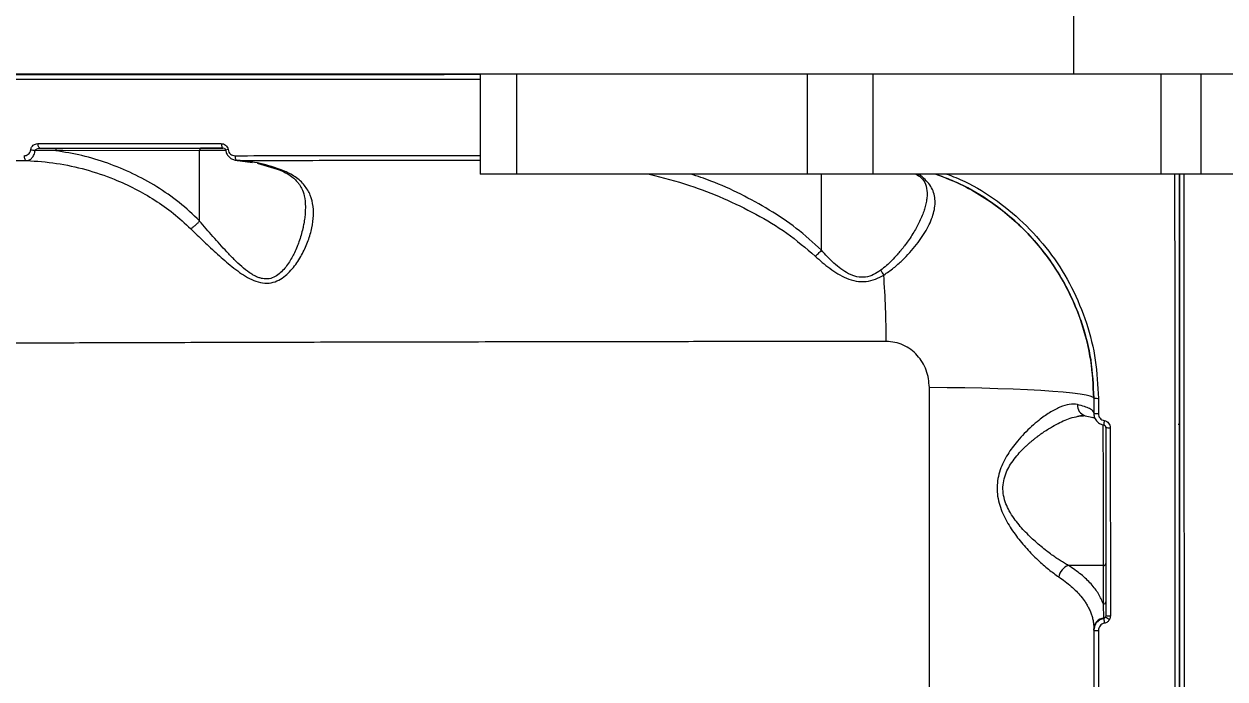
# Model space of a CAD drawing. Header units: millimetres. Extents: x -6332 to 8932, y -6739 to 7096.
# Drawn here: x -2089 to -1836.9, y -767.9 to -630.4 of the extents above; entities that cross this region are included whole.
import ezdxf

# ---------------------------------------------------------------- set-up
doc = ezdxf.new("R2010")
doc.units = ezdxf.units.MM
for name, color, linetype in [('DIKOM_ОБЪЕКТ', 7, 'Continuous'), ('DIKOM_РАЗМЕР_ЗОНА', 7, 'Continuous'), ('DIKOM_РАЗМЕР_ОБЪЕКТА', 7, 'Continuous')]:
    doc.layers.add(name, color=color, linetype=linetype)
doc.styles.add('style1', font='arial.ttf', dxfattribs={"width": 0.8})
doc.dimstyles.new('1-50', dxfattribs={"dimtxt": 300, "dimasz": 200, "dimexe": 100, "dimexo": 0, "dimgap": 100, "dimtad": 1, "dimtxsty": 'style1', "dimcen": 200, "dimclrd": 7, "dimclre": 7, "dimclrt": 7, "dimadec": 1, "dimazin": 2, "dimtfac": 1, "dimtmove": 0, "dimatfit": 2, "dimfxl": 0, "dimlwd": 25, "dimlwe": 18, "dimarcsym": 0})

# ---------------------------------------------------------------- blocks, each defined once
blk = doc.blocks.new('*D9')
at = {"layer": 'Defpoints', "color": 0, "transparency": 16777216}
for p in [(777.17, 5593.97), (-4228.73, -3389.78), (7301.72, -3389.78)]:
    blk.add_point(p, dxfattribs=at)
at = {"layer": 'DIKOM_РАЗМЕР_ОБЪЕКТА', "color": 7, "lineweight": 18, "transparency": 16777216}
for p, q in [((777.17, 5593.97), (7401.72, 5593.97)), ((-4228.73, -3389.78), (7401.72, -3389.78))]:
    blk.add_line(p, q, dxfattribs=at)
at = {"layer": 'DIKOM_РАЗМЕР_ОБЪЕКТА', "color": 7, "lineweight": 25, "transparency": 16777216}
blk.add_line((7301.72, 5393.97), (7301.72, -3189.78), dxfattribs=at)
at = {"layer": 'DIKOM_РАЗМЕР_ОБЪЕКТА', "color": 7, "transparency": 16777216}
for points in [[(7268.39, 5393.97), (7335.06, 5393.97), (7301.72, 5593.97)], [(7268.39, -3189.78), (7335.06, -3189.78), (7301.72, -3389.78)]]:
    blk.add_solid(points, dxfattribs=at)
at = {"layer": 'DIKOM_РАЗМЕР_ОБЪЕКТА', "color": 7, "transparency": 16777216, "insert": (7048.55, 1153.71), "char_height": 300, "attachment_point": 5, "rotation": 90, "style": 'style1'}
blk.add_mtext('9000', dxfattribs=at)
blk = doc.blocks.new('*D10')
at = {"layer": 'Defpoints', "color": 0, "transparency": 16777216}
for p in [(4034.78, 3636.59), (-4490.85, -1960.46), (4034.78, -5533.39)]:
    blk.add_point(p, dxfattribs=at)
at = {"layer": 'DIKOM_РАЗМЕР_ОБЪЕКТА', "color": 7, "lineweight": 18, "transparency": 16777216}
for p, q in [((4034.78, 3636.59), (4034.78, -5633.39)), ((-4490.85, -1960.46), (-4490.85, -5633.39))]:
    blk.add_line(p, q, dxfattribs=at)
at = {"layer": 'DIKOM_РАЗМЕР_ОБЪЕКТА', "color": 7, "lineweight": 25, "transparency": 16777216}
blk.add_line((-4290.85, -5533.39), (3834.78, -5533.39), dxfattribs=at)
at = {"layer": 'DIKOM_РАЗМЕР_ОБЪЕКТА', "color": 7, "transparency": 16777216}
for points in [[(-4290.85, -5500.05), (-4290.85, -5566.72), (-4490.85, -5533.39)], [(3834.78, -5500.05), (3834.78, -5566.72), (4034.78, -5533.39)]]:
    blk.add_solid(points, dxfattribs=at)
at = {"layer": 'DIKOM_РАЗМЕР_ОБЪЕКТА', "color": 7, "transparency": 16777216, "insert": (308.03, -5280.21), "char_height": 300, "attachment_point": 5, "style": 'style1'}
blk.add_mtext('8500', dxfattribs=at)
blk = doc.blocks.new('*D11')
at = {"layer": 'Defpoints', "color": 0, "transparency": 16777216}
for p in [(1114.35, 7096.35), (-4349.59, -4627.34), (8831.76, -4627.34)]:
    blk.add_point(p, dxfattribs=at)
at = {"layer": 'DIKOM_РАЗМЕР_ЗОНА', "color": 7, "lineweight": 18, "transparency": 16777216}
for p, q in [((1114.35, 7096.35), (8931.76, 7096.35)), ((-4349.59, -4627.34), (8931.76, -4627.34))]:
    blk.add_line(p, q, dxfattribs=at)
at = {"layer": 'DIKOM_РАЗМЕР_ЗОНА', "color": 7, "lineweight": 25, "transparency": 16777216}
blk.add_line((8831.76, 6896.35), (8831.76, -4427.34), dxfattribs=at)
at = {"layer": 'DIKOM_РАЗМЕР_ЗОНА', "color": 7, "transparency": 16777216}
for points in [[(8798.42, 6896.35), (8865.09, 6896.35), (8831.76, 7096.35)], [(8798.42, -4427.34), (8865.09, -4427.34), (8831.76, -4627.34)]]:
    blk.add_solid(points, dxfattribs=at)
at = {"layer": 'DIKOM_РАЗМЕР_ЗОНА', "color": 7, "transparency": 16777216, "insert": (8578.59, 1308.2), "char_height": 300, "attachment_point": 5, "rotation": 90, "style": 'style1'}
blk.add_mtext('11750', dxfattribs=at)
blk = doc.blocks.new('*D12')
at = {"layer": 'Defpoints', "color": 0, "transparency": 16777216}
for p in [(6134.38, 3354.85), (-6332, -2644.93), (6134.38, -6639)]:
    blk.add_point(p, dxfattribs=at)
at = {"layer": 'DIKOM_РАЗМЕР_ЗОНА', "color": 7, "lineweight": 18, "transparency": 16777216}
for p, q in [((6134.38, 3354.85), (6134.38, -6739)), ((-6332, -2644.93), (-6332, -6739))]:
    blk.add_line(p, q, dxfattribs=at)
at = {"layer": 'DIKOM_РАЗМЕР_ЗОНА', "color": 7, "lineweight": 25, "transparency": 16777216}
blk.add_line((-6132, -6639), (5934.38, -6639), dxfattribs=at)
at = {"layer": 'DIKOM_РАЗМЕР_ЗОНА', "color": 7, "transparency": 16777216}
for points in [[(-6132, -6605.67), (-6132, -6672.33), (-6332, -6639)], [(5934.38, -6605.67), (5934.38, -6672.33), (6134.38, -6639)]]:
    blk.add_solid(points, dxfattribs=at)
at = {"layer": 'DIKOM_РАЗМЕР_ЗОНА', "color": 7, "transparency": 16777216, "insert": (-98.81, -6385.83), "char_height": 300, "attachment_point": 5, "style": 'style1'}
blk.add_mtext('12500', dxfattribs=at)

msp = doc.modelspace()

# ---------------------------------------------------------------- linework, layer by layer
at = {"layer": 'DIKOM_ОБЪЕКТ', "color": 7, "linetype": 'Continuous', "lineweight": 15}
for p, q in [((-1868.607, -640.913), (-1868.607, -619.913)), ((-1868.607, -640.913), (-2231.684, -640.913)), ((-2085.811, -641.007), (-2084.758, -641.007)), ((-2084.797, -641.007), (-2085.811, -641.007)), ((-2065.811, -641), (-2066.94, -641)), ((-2065.93, -641), (-2065.811, -641)), ((-2042.071, -640.99), (-2041.879, -640.99)), ((-1993.24, -640.913), (-1993.24, -661.913)), ((-1985.59, -661.913), (-1985.59, -640.913)), ((-1924.507, -661.913), (-1924.507, -640.913)), ((-1910.77, -661.913), (-1910.77, -640.913)), ((-1823.584, -640.913), (-1868.607, -640.913)), ((-1850.314, -661.913), (-1850.314, -640.913)), ((-1841.877, -661.913), (-1841.877, -640.913)), ((-2086.129, -655.518), (-2086.117, -655.712)), ((-2047.603, -655.503), (-2047.593, -655.697)), ((-2082.373, -657.006), (-2086.687, -656.939)), ((-2086.117, -655.712), (-2086.084, -655.897)), ((-2086.084, -655.897), (-2086.031, -656.069)), ((-2086.031, -656.069), (-2085.96, -656.218)), ((-2085.96, -656.218), (-2085.873, -656.342)), ((-2085.873, -656.342), (-2085.775, -656.432)), ((-2085.775, -656.432), (-2085.669, -656.488)), ((-2085.669, -656.488), (-2085.558, -656.507)), ((-2082.198, -656.507), (-2085.558, -656.507)), ((-2082.37, -656.909), (-2082.373, -657.006)), ((-2052.154, -656.994), (-2082.373, -657.006)), ((-2082.36, -656.815), (-2082.37, -656.909)), ((-2082.344, -656.729), (-2082.36, -656.815)), ((-2082.322, -656.652), (-2082.344, -656.729)), ((-2082.295, -656.59), (-2082.322, -656.652)), ((-2082.265, -656.545), (-2082.295, -656.59)), ((-2082.232, -656.516), (-2082.265, -656.545)), ((-2082.198, -656.507), (-2082.232, -656.516)), ((-2051.978, -656.494), (-2082.198, -656.507)), ((-2049.818, -656.993), (-2052.154, -656.994)), ((-2052.148, -671.756), (-2052.154, -656.994)), ((-2047.409, -656.993), (-2049.818, -656.993)), ((-2047.593, -655.697), (-2047.565, -655.883)), ((-2047.565, -655.883), (-2047.521, -656.054)), ((-2047.521, -656.054), (-2047.461, -656.203)), ((-2047.461, -656.203), (-2047.389, -656.326)), ((-2046.725, -656.992), (-2047.409, -656.993)), ((-2047.389, -656.326), (-2047.306, -656.417)), ((-2047.306, -656.417), (-2047.217, -656.473)), ((-2047.217, -656.473), (-2047.124, -656.492)), ((-2044.735, -658.046), (-2044.725, -658.233)), ((-2089.019, -658.065), (-2089.007, -658.253)), ((-2089.007, -658.253), (-2088.976, -658.433)), ((-2088.976, -658.433), (-2088.925, -658.6)), ((-2088.925, -658.6), (-2088.857, -658.748)), ((-2088.857, -658.748), (-2088.774, -658.87)), ((-2088.774, -658.87), (-2088.679, -658.964)), ((-2088.679, -658.964), (-2088.576, -659.025)), ((-2088.576, -659.025), (-2088.468, -659.051)), ((-2044.725, -658.233), (-2044.699, -658.414)), ((-2044.717, -658.943), (-2044.283, -659.031)), ((-2044.708, -659.02), (-2041.042, -659.47)), ((-2044.699, -658.414), (-2044.657, -658.581)), ((-2044.657, -658.581), (-2044.602, -658.729)), ((-2044.602, -658.729), (-2044.534, -658.851)), ((-2044.534, -658.851), (-2044.456, -658.944)), ((-2044.456, -658.944), (-2044.372, -659.005)), ((-2044.372, -659.005), (-2044.283, -659.031)), ((-2040.044, -659.604), (-2035.203, -661.104)), ((-1985.59, -661.913), (-1993.24, -661.913)), ((-1924.507, -661.913), (-1985.59, -661.913)), ((-1910.77, -661.913), (-1924.507, -661.913)), ((-1921.61, -677.887), (-1921.616, -661.913)), ((-1850.314, -661.913), (-1910.77, -661.913)), ((-1841.877, -661.913), (-1850.314, -661.913)), ((-1846.449, -661.913), (-1846.447, -667.306)), ((-1781.421, -661.913), (-1841.877, -661.913)), ((-1846.449, -668.582), (-1846.449, -668.383)), ((-1846.449, -670.075), (-1846.449, -668.582)), ((-1846.449, -668.582), (-1846.449, -668.582)), ((-1846.449, -671.311), (-1846.449, -670.075)), ((-1846.448, -672.822), (-1846.449, -671.311)), ((-1846.448, -674.521), (-1846.448, -672.822)), ((-1846.447, -676.298), (-1846.448, -674.521)), ((-1846.446, -679.659), (-1846.447, -676.298)), ((-1846.444, -682.683), (-1846.446, -679.659)), ((-1846.444, -684.013), (-1846.444, -682.683)), ((-1846.443, -685.087), (-1846.444, -684.013)), ((-1846.443, -685.829), (-1846.443, -685.087)), ((-1846.442, -686.203), (-1846.443, -685.829)), ((-1846.442, -686.126), (-1846.442, -686.203)), ((-1895.18, -706.742), (-1898.934, -706.704)), ((-1891.51, -706.8), (-1895.18, -706.742)), ((-1887.959, -706.878), (-1891.51, -706.8)), ((-1884.557, -706.974), (-1887.959, -706.878)), ((-1881.337, -707.088), (-1884.557, -706.974)), ((-1878.327, -707.22), (-1881.337, -707.088)), ((-1875.556, -707.367), (-1878.327, -707.22)), ((-1873.048, -707.528), (-1875.556, -707.367)), ((-1870.826, -707.702), (-1873.048, -707.528)), ((-1868.91, -707.887), (-1870.826, -707.702)), ((-1867.319, -708.082), (-1868.91, -707.887)), ((-1866.065, -708.284), (-1867.319, -708.082)), ((-1865.162, -708.493), (-1866.065, -708.284)), ((-1864.617, -708.706), (-1865.162, -708.493)), ((-1864.435, -708.92), (-1864.617, -708.706)), ((-1864.435, -708.92), (-1864.434, -712.113)), ((-1863.476, -708.976), (-1863.474, -712.172)), ((-1864.682, -712.963), (-1864.167, -713.112)), ((-1862.43, -714.519), (-1862.43, -714.479)), ((-1862.429, -715.816), (-1862.43, -714.519)), ((-1862.428, -717.403), (-1862.429, -715.816)), ((-1861.933, -715.078), (-1861.917, -754.542)), ((-1860.967, -715.139), (-1860.951, -754.636)), ((-1846.695, -714.421), (-1846.433, -714.421)), ((-1862.427, -719.247), (-1862.428, -717.403)), ((-1862.426, -721.306), (-1862.427, -719.247)), ((-1862.425, -723.535), (-1862.426, -721.306)), ((-1862.424, -725.887), (-1862.425, -723.535)), ((-1862.423, -728.31), (-1862.424, -725.887)), ((-1862.423, -730.749), (-1862.423, -728.31)), ((-1862.422, -733.152), (-1862.423, -730.749)), ((-1862.421, -735.468), (-1862.422, -733.152)), ((-1862.42, -737.644), (-1862.421, -735.468)), ((-1862.419, -739.634), (-1862.42, -737.644)), ((-1862.419, -741.393), (-1862.419, -739.634)), ((-1862.418, -742.883), (-1862.419, -741.393)), ((-1862.418, -744.072), (-1862.418, -742.883)), ((-1862.418, -744.072), (-1869.739, -744.075)), ((-1862.417, -752.157), (-1862.418, -744.072)), ((-1862.333, -755.094), (-1862.417, -752.157)), ((-1864.534, -755.89), (-1864.374, -756.917)), ((-1862.333, -755.19), (-1862.333, -755.094)), ((-1861.917, -754.542), (-1861.977, -754.862)), ((-1861.901, -754.559), (-1861.918, -754.584)), ((-1864.415, -757.625), (-1864.416, -757.33)), ((-1864.342, -757.206), (-1864.415, -757.625))]:
    msp.add_line(p, q, dxfattribs=at)
at = {"layer": 'DIKOM_ОБЪЕКТ', "color": 7, "linetype": 'Continuous', "lineweight": 15, "flags": 128}
msp.add_lwpolyline([(-1898.841, -933.022), (-1898.85, -912.784), (-1898.858, -892.458), (-1898.866, -872.051), (-1898.875, -851.572), (-1898.884, -831.025), (-1898.892, -810.418), (-1898.9, -789.757), (-1898.909, -769.048), (-1898.917, -748.299), (-1898.926, -727.515), (-1898.934, -706.704)], dxfattribs=at)
at = {"layer": 'DIKOM_ОБЪЕКТ', "color": 7, "linetype": 'Continuous', "lineweight": 15}
for centre, radius, start, end in [((-2085.851, -647.467), 9.509, 259.38568, 264.95616), ((-2046.048, -658.171), 1.415, 95.57599, 117.27978), ((-1903.004, -678.764), 7.01, 208.45971, 218.15274), ((-2135.368, -698.638), 227.383, 0.40281, 3.91985), ((-1865.562, -710.419), 2.312, 176.47572, 252.14252), ((-1863.712, -704.733), 4.249, 260.20743, 273.19239), ((-1863.703, -708.061), 4.117, 259.77003, 273.17659), ((-1852.666, -715.525), 9.736, 168.93376, 174.38682), ((-1861.207, -711.268), 3.878, 259.21921, 273.54442), ((-1862.396, -743.595), 0.478, 267.27138, 357.11252), ((-1868.756, -746.977), 3.064, 108.72243, 170.5194), ((-1862.395, -751.679), 0.479, 267.38284, 357.10738), ((-1862.073, -757.424), 2.345, 96.38253, 177.70242), ((-1862.403, -754.595), 0.503, 278.01009, 328.0161), ((-1851.614, -754.291), 10.757, 184.79112, 190.11063), ((-1859.509, -751.829), 3.91, 230.86859, 245.48457), ((-1861.189, -752.056), 2.591, 253.68187, 275.25717), ((-1863.687, -755.192), 2.539, 253.323, 275.20929)]:
    msp.add_arc(centre, radius, start, end, dxfattribs=at)
for points, knots in [([(-2266.401, -642.078), (-2266.406, -642.078), (-2266.537, -642.078), (-2266.166, -642.078), (-2265.439, -642.079), (-2264.081, -642.077), (-2262.194, -642.078), (-2259.735, -642.076), (-2256.696, -642.076), (-2252.573, -642.073), (-2247.04, -642.072), (-2239.724, -642.069), (-2231.169, -642.065), (-2221.358, -642.061), (-2212.743, -642.059), (-2206.076, -642.055), (-2201.854, -642.054), (-2197.485, -642.052), (-2192.969, -642.049), (-2188.305, -642.049), (-2183.494, -642.047), (-2175.62, -642.042), (-2164.244, -642.039), (-2149.238, -642.033), (-2133.738, -642.027), (-2117.861, -642.02), (-2101.133, -642.013), (-2083.581, -642.007), (-2065.233, -641.999), (-2046.126, -641.992), (-2026.276, -641.984), (-2008.622, -641.977), (-1997.425, -641.973), (-1993.24, -641.972)], [0, 0, 0, 0, 0.0011533, 0.0299409, 0.0590291, 0.0884179, 0.1181072, 0.148097, 0.1783875, 0.2089785, 0.2523084, 0.2962273, 0.3407352, 0.385832, 0.4315178, 0.4472446, 0.4630322, 0.4788807, 0.49479, 0.5107602, 0.5267912, 0.5428831, 0.5874449, 0.6324667, 0.6737958, 0.7155049, 0.7575944, 0.8000643, 0.8429141, 0.8861444, 0.9297546, 0.9737453, 1, 1, 1, 1]), ([(-2226.612, -641.063), (-2227.637, -641.063), (-2231.822, -641.066), (-2238.092, -641.067), (-2245.39, -641.071), (-2251.529, -641.072), (-2256.605, -641.076), (-2260.566, -641.076), (-2263.394, -641.077), (-2265.072, -641.078), (-2265.605, -641.078), (-2265.002, -641.078), (-2263.26, -641.077), (-2260.378, -641.076), (-2256.351, -641.074), (-2251.201, -641.072), (-2244.96, -641.071), (-2237.648, -641.068), (-2229.267, -641.064), (-2219.819, -641.06), (-2209.327, -641.056), (-2197.839, -641.051), (-2185.418, -641.046), (-2172.112, -641.042), (-2157.938, -641.036), (-2142.888, -641.031), (-2126.982, -641.024), (-2110.276, -641.017), (-2092.883, -641.01), (-2074.867, -641.004), (-2056.241, -640.996), (-2037.042, -640.988), (-2017.247, -640.981), (-2002.618, -640.973), (-1994.476, -640.971), (-1993.24, -640.971)], [0, 0, 0, 0, 0.0102981, 0.0420236, 0.0736266, 0.1052515, 0.1369492, 0.1688203, 0.2007109, 0.2325138, 0.2641689, 0.2958096, 0.3274295, 0.3592018, 0.3910932, 0.4229951, 0.4546647, 0.4863131, 0.5180054, 0.5497544, 0.5816544, 0.6135413, 0.6452701, 0.6769323, 0.7085426, 0.7401751, 0.7720222, 0.8039317, 0.8357333, 0.8673682, 0.899025, 0.9307517, 0.9624573, 0.9943024, 1, 1, 1, 1]), ([(-2085.811, -641.007), (-2085.775, -641.007), (-2085.702, -641.007), (-2085.3, -641.007), (-2084.846, -641.007), (-2084.705, -641.007)], [0, 0, 0, 0, 0.3934354, 0.8104476, 1, 1, 1, 1]), ([(-2067.061, -641), (-2066.867, -641), (-2066.359, -641), (-2065.919, -641), (-2065.846, -641), (-2065.811, -641)], [0, 0, 0, 0, 0.2402047, 0.631151, 1, 1, 1, 1]), ([(-2050.954, -640.994), (-2050.954, -640.994), (-2051.096, -640.994), (-2050.654, -640.994), (-2049.736, -640.993), (-2048.216, -640.993), (-2047.041, -640.993), (-2046.454, -640.992)], [0, 0, 0, 0, 0.00007, 0.2500439, 0.5000286, 0.7500227, 1, 1, 1, 1]), ([(-2049.591, -640.993), (-2049.581, -640.993), (-2049.377, -640.993), (-2048.854, -640.993), (-2047.821, -640.993), (-2046.947, -640.993), (-2046.379, -640.992)], [0, 0, 0, 0, 0.0135034, 0.2732175, 0.5275447, 1, 1, 1, 1]), ([(-2046.378, -640.992), (-2046.943, -640.993), (-2047.811, -640.993), (-2048.826, -640.993), (-2049.249, -640.993), (-2049.444, -640.993)], [0, 0, 0, 0, 0.5001372, 0.7693886, 1, 1, 1, 1]), ([(-2046.454, -640.992), (-2045.864, -640.992), (-2044.685, -640.991), (-2043.197, -640.992), (-2042.157, -640.99), (-2042.022, -640.99), (-2041.954, -640.99)], [0, 0, 0, 0, 0.2500116, 0.500034, 0.7500516, 1, 1, 1, 1]), ([(-2044.815, -640.991), (-2044.784, -640.991), (-2044.455, -640.991), (-2043.9, -640.991), (-2043.171, -640.992), (-2042.594, -640.99), (-2042.07, -640.99), (-2041.984, -640.99), (-2041.931, -640.99)], [0, 0, 0, 0, 0.0183147, 0.1939433, 0.3733257, 0.5527031, 0.7283372, 1, 1, 1, 1]), ([(-2041.893, -640.99), (-2041.888, -640.99), (-2041.774, -640.99), (-2042.069, -640.99), (-2042.584, -640.99), (-2043.176, -640.992), (-2043.87, -640.991), (-2044.404, -640.991), (-2044.657, -640.991)], [0, 0, 0, 0, 0.0140528, 0.3287744, 0.4981953, 0.6712067, 0.8442338, 1, 1, 1, 1]), ([(-2025.503, -640.984), (-2025.471, -640.984), (-2025.404, -640.984), (-2024.847, -640.983), (-2023.924, -640.984), (-2022.624, -640.983), (-2021.025, -640.981), (-2019.232, -640.982), (-2017.368, -640.981), (-2015.502, -640.98), (-2013.636, -640.978), (-2011.772, -640.979), (-2009.98, -640.978), (-2008.381, -640.977), (-2007.081, -640.977), (-2006.158, -640.976), (-2005.602, -640.976), (-2005.536, -640.976), (-2005.503, -640.976)], [0, 0, 0, 0, 0.0582579, 0.1200079, 0.1843218, 0.2500009, 0.3156815, 0.379997, 0.4417427, 0.4999996, 0.5582576, 0.6200075, 0.6843215, 0.7500005, 0.8156782, 0.8799937, 0.9417431, 1, 1, 1, 1]), ([(-2087.602, -656.814), (-2087.584, -656.717), (-2087.548, -656.52), (-2087.384, -656.169), (-2087.08, -655.819), (-2086.624, -655.565), (-2086.294, -655.534), (-2086.129, -655.518)], [0, 0, 0, 0, 0.1237103, 0.2503804, 0.5002126, 0.7500162, 1, 1, 1, 1]), ([(-2086.129, -655.518), (-2079.9, -655.516), (-2067.379, -655.511), (-2054.217, -655.506), (-2047.603, -655.503)], [0, 0, 0, 0, 0.4975621, 1, 1, 1, 1]), ([(-2047.603, -655.503), (-2047.441, -655.52), (-2047.117, -655.555), (-2046.681, -655.824), (-2046.331, -656.23), (-2046.234, -656.585), (-2046.186, -656.763)], [0, 0, 0, 0, 0.250449, 0.5004705, 0.7502596, 1, 1, 1, 1]), ([(-2089.019, -658.065), (-2088.861, -658.05), (-2088.545, -658.021), (-2088.105, -657.777), (-2087.811, -657.439), (-2087.654, -657.098), (-2087.619, -656.908), (-2087.602, -656.814)], [0, 0, 0, 0, 0.2491853, 0.4992924, 0.7493068, 0.8758725, 1, 1, 1, 1]), ([(-2088.468, -659.051), (-2088.273, -659.023), (-2087.878, -658.967), (-2087.328, -658.542), (-2086.962, -657.976), (-2086.761, -657.411), (-2086.711, -657.097), (-2086.687, -656.939)], [0, 0, 0, 0, 0.2374643, 0.4816915, 0.7356628, 0.8673075, 1, 1, 1, 1]), ([(-2086.687, -656.939), (-2086.672, -656.906), (-2086.64, -656.834), (-2086.503, -656.712), (-2086.15, -656.545), (-2085.803, -656.523), (-2085.558, -656.507)], [0, 0, 0, 0, 0.0855635, 0.1848877, 0.4250895, 1, 1, 1, 1]), ([(-2085.558, -656.507), (-2079.313, -656.505), (-2066.822, -656.5), (-2053.69, -656.495), (-2047.124, -656.492)], [0, 0, 0, 0, 0.4999998, 1, 1, 1, 1]), ([(-2052.148, -671.756), (-2053.552, -670.428), (-2056.37, -667.766), (-2061.12, -664.487), (-2066.143, -661.731), (-2071.406, -659.566), (-2076.823, -657.925), (-2080.527, -657.312), (-2082.373, -657.006)], [0, 0, 0, 0, 0.1664093, 0.333768, 0.500859, 0.6673279, 0.8340925, 1, 1, 1, 1]), ([(-2051.978, -656.494), (-2052.001, -656.502), (-2052.047, -656.517), (-2052.105, -656.633), (-2052.146, -656.798), (-2052.151, -656.929), (-2052.154, -656.994)], [0, 0, 0, 0, 0.250228, 0.5004699, 0.7505933, 1, 1, 1, 1]), ([(-2047.124, -656.492), (-2047.839, -656.493), (-2049.497, -656.493), (-2051.079, -656.494), (-2051.978, -656.494)], [0, 0, 0, 0, 0.4314286, 1, 1, 1, 1]), ([(-2047.124, -656.492), (-2047.479, -656.493), (-2048.421, -656.494), (-2049.709, -656.493), (-2050.715, -656.495), (-2051.065, -656.494), (-2050.715, -656.495), (-2049.71, -656.493), (-2048.421, -656.494), (-2047.48, -656.493), (-2047.124, -656.492)], [0, 0, 0, 0, 0.0841688, 0.2227647, 0.3613685, 0.4999611, 0.6385574, 0.7771612, 0.9157519, 1, 1, 1, 1]), ([(-2046.99, -656.5), (-2046.918, -656.545), (-2046.814, -656.609), (-2046.734, -656.761), (-2046.708, -656.866), (-2046.697, -656.914)], [0, 0, 0, 0, 0.5537469, 0.7948801, 1, 1, 1, 1]), ([(-2046.697, -656.914), (-2046.638, -657.147), (-2046.517, -657.631), (-2046.068, -658.262), (-2045.444, -658.77), (-2044.939, -658.914), (-2044.682, -658.988)], [0, 0, 0, 0, 0.2291705, 0.4738412, 0.7312966, 1, 1, 1, 1]), ([(-2046.186, -656.763), (-2046.136, -656.944), (-2046.037, -657.307), (-2045.679, -657.72), (-2045.233, -657.993), (-2044.901, -658.028), (-2044.735, -658.046)], [0, 0, 0, 0, 0.2497158, 0.4997484, 0.7496403, 1, 1, 1, 1]), ([(-2044.735, -658.046), (-2037.739, -658.043), (-2023.69, -658.036), (-2006.43, -658.028), (-1996.105, -658.025), (-1993.24, -658.024)], [0, 0, 0, 0, 0.4175192, 0.8384137, 1, 1, 1, 1]), ([(-2154.959, -659.084), (-2149.865, -659.081), (-2139.693, -659.075), (-2123.374, -659.068), (-2106.393, -659.059), (-2094.448, -659.054), (-2088.468, -659.051)], [0, 0, 0, 0, 0.2503516, 0.5000008, 0.7496501, 1, 1, 1, 1]), ([(-2088.468, -659.051), (-2086.374, -659.203), (-2082.198, -659.505), (-2076.028, -660.867), (-2070.522, -662.715), (-2065.696, -664.924), (-2061.547, -667.319), (-2057.605, -670.084), (-2055.228, -672.271), (-2054.038, -673.365)], [0, 0, 0, 0, 0.166654, 0.3325186, 0.4995648, 0.6250339, 0.7497856, 0.8748661, 1, 1, 1, 1]), ([(-2044.283, -659.031), (-2037.242, -659.028), (-2023.171, -659.022), (-2006.058, -659.015), (-1995.931, -659.01), (-1993.24, -659.009)], [0, 0, 0, 0, 0.42379, 0.8469038, 1, 1, 1, 1]), ([(-2034.674, -661.138), (-2036.244, -660.589), (-2039.394, -659.488), (-2042.651, -659.183), (-2044.283, -659.031)], [0, 0, 0, 0, 0.4985485, 1, 1, 1, 1]), ([(-2054.038, -673.365), (-2053.121, -674.255), (-2051.276, -676.047), (-2048.389, -678.758), (-2045.377, -681.39), (-2042.674, -683.36), (-2040.324, -684.478), (-2038.472, -684.895), (-2036.686, -684.706), (-2035.129, -684.003), (-2033.814, -682.997), (-2032.327, -681.44), (-2030.855, -679.271), (-2029.55, -676.565), (-2028.665, -673.855), (-2028.213, -671.206), (-2028.244, -668.671), (-2028.821, -666.317), (-2030.043, -664.22), (-2031.922, -662.423), (-2033.756, -661.566), (-2034.674, -661.138)], [0, 0, 0, 0, 0.0614802, 0.1237156, 0.1865227, 0.2501512, 0.2824457, 0.3151103, 0.3478481, 0.3803931, 0.4126324, 0.4444754, 0.5076577, 0.5698116, 0.6315688, 0.6935045, 0.7547505, 0.8160741, 0.8772175, 0.9385406, 1, 1, 1, 1]), ([(-2035.293, -661.084), (-2034.762, -661.315), (-2033.734, -661.761), (-2032.65, -662.522), (-2031.886, -663.231), (-2031.25, -664), (-2030.649, -665), (-2030.075, -666.552), (-2029.99, -667.966), (-2029.943, -668.758)], [0, 0, 0, 0, 0.1402915, 0.2713236, 0.3753412, 0.4543819, 0.5859266, 0.7680867, 1, 1, 1, 1]), ([(-2035.252, -661.061), (-2035.201, -661.089), (-2035.031, -661.182), (-2034.821, -661.156), (-2034.674, -661.138)], [0, 0, 0, 0, 0.2976841, 1, 1, 1, 1]), ([(-1957.746, -661.913), (-1954.922, -662.645), (-1949.64, -664.016), (-1942.17, -666.912), (-1935.323, -670.227), (-1928.768, -674.152), (-1924.867, -677.469), (-1922.911, -679.132)], [0, 0, 0, 0, 0.2245407, 0.4199365, 0.6136432, 0.806265, 1, 1, 1, 1]), ([(-1921.61, -677.887), (-1923.336, -676.314), (-1926.77, -673.186), (-1932.52, -669.359), (-1938.532, -666.081), (-1944.044, -663.549), (-1947.624, -662.377), (-1949.04, -661.913)], [0, 0, 0, 0, 0.2159014, 0.4295455, 0.643411, 0.8589495, 1, 1, 1, 1]), ([(-1908.516, -683.094), (-1907.818, -682.612), (-1906.431, -681.656), (-1904.043, -679.494), (-1901.516, -676.685), (-1899.272, -673.321), (-1897.911, -670.099), (-1897.587, -667.102), (-1898.298, -664.856), (-1899.546, -663.287), (-1900.476, -662.43), (-1901.196, -662.019), (-1901.381, -661.913)], [0, 0, 0, 0, 0.0708184, 0.140675, 0.2805323, 0.4196706, 0.5586893, 0.6969347, 0.8360641, 0.9060612, 0.9757755, 1, 1, 1, 1]), ([(-1901.735, -661.913), (-1901.39, -662.144), (-1900.423, -662.791), (-1899.629, -664.006), (-1899.483, -665.2), (-1899.409, -665.811)], [0, 0, 0, 0, 0.2132076, 0.597525, 1, 1, 1, 1]), ([(-1864.435, -708.92), (-1864.558, -706.269), (-1864.803, -700.985), (-1866.746, -693.285), (-1869.76, -686.026), (-1873.421, -680.096), (-1877.254, -675.374), (-1880.975, -671.658), (-1885.727, -667.846), (-1891.269, -664.352), (-1895.711, -662.678), (-1897.742, -661.913)], [0, 0, 0, 0, 0.129384, 0.2578715, 0.3854625, 0.5121435, 0.5967392, 0.6821655, 0.7684452, 0.8941552, 1, 1, 1, 1]), ([(-1897.624, -661.913), (-1896.49, -662.321), (-1893.711, -663.319), (-1889.518, -665.499), (-1885.119, -668.32), (-1881.048, -671.601), (-1877.317, -675.3), (-1874.009, -679.362), (-1871.144, -683.746), (-1868.734, -688.419), (-1866.537, -694.13), (-1864.805, -701), (-1864.56, -706.242), (-1864.435, -708.92)], [0, 0, 0, 0, 0.0592062, 0.1450499, 0.2309995, 0.3148927, 0.4003649, 0.4874367, 0.5703682, 0.6558211, 0.7438055, 0.8690773, 1, 1, 1, 1]), ([(-1895.269, -661.913), (-1894.011, -662.395), (-1890.25, -663.838), (-1884.561, -667.481), (-1878.385, -672.656), (-1873.136, -678.782), (-1868.892, -685.655), (-1865.81, -693.1), (-1863.845, -700.943), (-1863.599, -706.297), (-1863.476, -708.976)], [0, 0, 0, 0, 0.0672558, 0.201101, 0.3338611, 0.4674597, 0.6003076, 0.733749, 0.8667733, 1, 1, 1, 1]), ([(-1847.456, -661.913), (-1847.454, -667.429), (-1847.447, -685.127), (-1847.435, -714.978), (-1847.421, -751.426), (-1847.406, -787.772), (-1847.391, -823.769), (-1847.376, -859.387), (-1847.362, -894.598), (-1847.347, -929.586), (-1847.332, -964.53), (-1847.317, -999.394), (-1847.303, -1034.139), (-1847.288, -1068.526), (-1847.273, -1102.523), (-1847.258, -1135.899), (-1847.244, -1168.634), (-1847.229, -1200.698), (-1847.215, -1232.308), (-1847.206, -1252.937), (-1847.201, -1263.251)], [0, 0, 0, 0, 0.0261559, 0.0839266, 0.1416971, 0.1994672, 0.2572365, 0.313976, 0.370715, 0.427454, 0.4841921, 0.5419626, 0.5997331, 0.6575037, 0.7152744, 0.7730444, 0.8297835, 0.8865225, 0.9432608, 1, 1, 1, 1]), ([(-1846.454, -661.913), (-1846.452, -667.321), (-1846.445, -684.804), (-1846.433, -714.399), (-1846.418, -750.673), (-1846.404, -786.961), (-1846.389, -822.972), (-1846.374, -858.668), (-1846.36, -894.006), (-1846.345, -929.148), (-1846.33, -964.263), (-1846.315, -999.297), (-1846.3, -1034.188), (-1846.285, -1068.698), (-1846.27, -1102.724), (-1846.256, -1136.216), (-1846.241, -1168.449), (-1846.226, -1201.954), (-1846.215, -1227.366), (-1846.19, -1280.605), (-1846.215, -1226.633), (-1846.227, -1200.853), (-1846.242, -1166.683), (-1846.257, -1134.036), (-1846.271, -1100.509), (-1846.286, -1066.858), (-1846.301, -1032.947), (-1846.315, -998.669), (-1846.33, -963.843), (-1846.345, -928.513), (-1846.36, -892.726), (-1846.375, -856.737), (-1846.39, -820.604), (-1846.405, -784.586), (-1846.419, -748.729), (-1846.433, -713.103), (-1846.445, -684.157), (-1846.452, -667.106), (-1846.454, -661.913)], [0, 0, 0, 0, 0.0128348, 0.0414885, 0.0702981, 0.0991462, 0.1280745, 0.1565373, 0.1850257, 0.2135555, 0.2420893, 0.2711408, 0.3001897, 0.329193, 0.3581739, 0.3870917, 0.4154249, 0.443713, 0.4718551, 0.5, 0.5286566, 0.5573104, 0.5861204, 0.6149686, 0.6438958, 0.6723589, 0.7008478, 0.7293772, 0.7579106, 0.7869624, 0.8160116, 0.8450152, 0.8739951, 0.9029142, 0.9312468, 0.9595354, 0.9876767, 1, 1, 1, 1]), ([(-1845.196, -1263.25), (-1845.201, -1252.747), (-1845.21, -1231.742), (-1845.225, -1199.542), (-1845.24, -1166.874), (-1845.254, -1133.714), (-1845.269, -1100.308), (-1845.284, -1066.691), (-1845.298, -1032.902), (-1845.313, -998.768), (-1845.328, -964.11), (-1845.343, -928.952), (-1845.358, -893.322), (-1845.373, -857.461), (-1845.387, -821.402), (-1845.402, -785.395), (-1845.417, -749.474), (-1845.431, -713.674), (-1845.443, -684.474), (-1845.449, -667.211), (-1845.452, -661.913)], [0, 0, 0, 0, 0.0577706, 0.1155409, 0.1733109, 0.231082, 0.2888526, 0.345591, 0.4023295, 0.4590685, 0.5158087, 0.5735788, 0.6313483, 0.68912, 0.74689, 0.8046606, 0.8613991, 0.9181374, 0.9748769, 1, 1, 1, 1]), ([(-1899.422, -665.825), (-1899.419, -665.977), (-1899.41, -666.47), (-1899.515, -667.347), (-1899.725, -668.421), (-1900.042, -669.522), (-1900.454, -670.652), (-1900.964, -671.808), (-1901.553, -672.962), (-1902.222, -674.132), (-1902.962, -675.292), (-1903.671, -676.303), (-1904.35, -677.211), (-1904.995, -678.018), (-1905.829, -678.995), (-1906.79, -680.023), (-1907.928, -681.123), (-1908.758, -681.781), (-1909.167, -682.104)], [0, 0, 0, 0, 0.0308729, 0.0996142, 0.1708733, 0.2361269, 0.3052511, 0.378258, 0.4451322, 0.5114332, 0.5853951, 0.6496313, 0.6895121, 0.7453956, 0.7929327, 0.8644688, 0.9333567, 1, 1, 1, 1]), ([(-2029.956, -668.763), (-2029.959, -669.161), (-2029.963, -669.925), (-2030.087, -671.122), (-2030.261, -672.256), (-2030.513, -673.474), (-2030.847, -674.753), (-2031.255, -676.012), (-2031.724, -677.244), (-2032.214, -678.357), (-2032.816, -679.526), (-2033.481, -680.629), (-2034.27, -681.702), (-2035.185, -682.675), (-2036.266, -683.471), (-2037.546, -683.949), (-2038.738, -683.93), (-2039.689, -683.67), (-2040.38, -683.382), (-2041.065, -683.009), (-2042.056, -682.368), (-2043.346, -681.324), (-2044.905, -679.851), (-2045.919, -678.784), (-2046.438, -678.238)], [0, 0, 0, 0, 0.0492715, 0.0945935, 0.1445213, 0.1849135, 0.2390772, 0.2954522, 0.3335402, 0.3851295, 0.4286982, 0.4763669, 0.5239307, 0.5717577, 0.6193833, 0.6670622, 0.714733, 0.7379177, 0.762523, 0.7853634, 0.810059, 0.8702291, 0.9336371, 1, 1, 1, 1]), ([(-2054.038, -673.365), (-2053.896, -673.279), (-2053.607, -673.105), (-2053.108, -672.71), (-2052.603, -672.254), (-2052.3, -671.927), (-2052.151, -671.766)], [0, 0, 0, 0, 0.2451799, 0.499877, 0.7545797, 1, 1, 1, 1]), ([(-2052.151, -671.766), (-2052.151, -671.766), (-2052.149, -671.764), (-2052.148, -671.761), (-2052.148, -671.758), (-2052.148, -671.756)], [0, 0, 0, 0, 0.2158956, 0.4855573, 1, 1, 1, 1]), ([(-2046.438, -678.238), (-2046.93, -677.703), (-2047.915, -676.634), (-2049.349, -675.005), (-2050.764, -673.379), (-2051.688, -672.304), (-2052.151, -671.766)], [0, 0, 0, 0, 0.2504564, 0.5002803, 0.7497964, 1, 1, 1, 1]), ([(-1922.911, -679.132), (-1922.802, -679.045), (-1922.582, -678.87), (-1922.245, -678.563), (-1921.915, -678.235), (-1921.713, -678.009), (-1921.613, -677.897)], [0, 0, 0, 0, 0.24803, 0.5001858, 0.7522609, 1, 1, 1, 1]), ([(-1921.613, -677.897), (-1921.612, -677.897), (-1921.611, -677.895), (-1921.61, -677.892), (-1921.61, -677.889), (-1921.61, -677.887)], [0, 0, 0, 0, 0.2111204, 0.4824244, 1, 1, 1, 1]), ([(-1915.9, -682.819), (-1916.45, -682.496), (-1917.553, -681.848), (-1919.001, -680.602), (-1920.36, -679.285), (-1921.195, -678.36), (-1921.613, -677.897)], [0, 0, 0, 0, 0.2491551, 0.4996848, 0.74969, 1, 1, 1, 1]), ([(-1922.911, -679.132), (-1921.924, -680.009), (-1920.436, -681.331), (-1918.19, -682.855), (-1916.351, -683.823), (-1914.34, -684.455), (-1912.238, -684.534), (-1910.243, -684.041), (-1909.089, -683.408), (-1908.516, -683.094)], [0, 0, 0, 0, 0.244399, 0.3687071, 0.4935716, 0.6203403, 0.747757, 0.8746813, 1, 1, 1, 1]), ([(-1909.167, -682.104), (-1909.646, -682.431), (-1910.608, -683.086), (-1912.333, -683.629), (-1914.2, -683.566), (-1915.333, -683.068), (-1915.9, -682.819)], [0, 0, 0, 0, 0.2494877, 0.4995793, 0.7494831, 1, 1, 1, 1]), ([(-1846.439, -686.567), (-1846.436, -694.96), (-1846.428, -715.052), (-1846.415, -746.794), (-1846.401, -781.778), (-1846.391, -807.328), (-1846.385, -821.159), (-1846.384, -823.4)], [0, 0, 0, 0, 0.1831585, 0.438451, 0.6940834, 0.9504195, 1, 1, 1, 1]), ([(-1907.99, -697.04), (-1913.597, -697.045), (-1924.786, -697.056), (-1941.346, -697.075), (-1957.657, -697.098), (-1973.678, -697.121), (-1988.015, -697.146), (-2000.72, -697.169), (-2011.856, -697.191), (-2022.764, -697.215), (-2033.436, -697.24), (-2043.865, -697.265), (-2054.043, -697.293), (-2066.806, -697.33), (-2081.828, -697.377), (-2098.66, -697.437), (-2114.463, -697.501), (-2127.148, -697.559), (-2137.12, -697.613), (-2144.728, -697.654), (-2151.989, -697.698), (-2158.902, -697.743), (-2165.468, -697.79), (-2171.687, -697.837), (-2178.091, -697.892), (-2184.572, -697.95), (-2191.011, -698.017), (-2196.905, -698.087), (-2202.263, -698.157), (-2207.09, -698.231), (-2211.478, -698.307), (-2215.405, -698.389), (-2218.847, -698.474), (-2221.745, -698.56), (-2224.106, -698.652), (-2225.95, -698.744), (-2227.382, -698.848), (-2228.278, -698.954), (-2228.312, -699.032), (-2228.327, -699.066)], [0, 0, 0, 0, 0.0316836, 0.0632333, 0.094649, 0.1259309, 0.1570794, 0.1799464, 0.2026955, 0.2253262, 0.2478388, 0.2702332, 0.2925098, 0.3146682, 0.3557671, 0.396343, 0.4363956, 0.4759255, 0.4982812, 0.5204661, 0.5424805, 0.5643242, 0.5859973, 0.6074997, 0.6288316, 0.6557609, 0.6824239, 0.7088206, 0.7349509, 0.7608149, 0.7864124, 0.8132014, 0.8397379, 0.8660217, 0.8920532, 0.9178319, 0.9433578, 0.9753818, 1, 1, 1, 1]), ([(-1898.934, -706.704), (-1899.057, -705.472), (-1899.241, -703.625), (-1900.351, -701.409), (-1901.451, -699.926), (-1902.824, -698.685), (-1904.414, -697.757), (-1906.162, -697.153), (-1907.38, -697.077), (-1907.99, -697.04)], [0, 0, 0, 0, 0.2493623, 0.3740536, 0.499427, 0.6241887, 0.7493052, 0.8744647, 1, 1, 1, 1]), ([(-1867.87, -710.277), (-1868.421, -710.221), (-1869.516, -710.111), (-1871.521, -710.785), (-1873.679, -711.931), (-1875.702, -713.363), (-1877.493, -714.866), (-1879.015, -716.322), (-1880.379, -717.822), (-1881.545, -719.299), (-1882.536, -720.761), (-1883.399, -722.309), (-1884.113, -724.008), (-1884.594, -725.792), (-1884.786, -727.672), (-1884.659, -729.567), (-1884.233, -731.406), (-1883.559, -733.188), (-1882.723, -734.838), (-1881.75, -736.418), (-1880.368, -738.362), (-1878.495, -740.592), (-1876.203, -742.92), (-1873.917, -744.951), (-1872.492, -745.964), (-1871.778, -746.472)], [0, 0, 0, 0, 0.0629108, 0.1251524, 0.1877592, 0.2500607, 0.2918351, 0.3338381, 0.375052, 0.4072179, 0.437631, 0.470093, 0.5002962, 0.5323771, 0.56312, 0.5938582, 0.6257027, 0.6560055, 0.6885674, 0.718904, 0.7510706, 0.8130764, 0.8756125, 0.9376668, 1, 1, 1, 1]), ([(-1864.434, -712.044), (-1864.475, -711.892), (-1864.559, -711.588), (-1865.244, -711.137), (-1866.294, -710.697), (-1867.345, -710.417), (-1867.87, -710.277)], [0, 0, 0, 0, 0.2506409, 0.5012805, 0.7506801, 1, 1, 1, 1]), ([(-1869.739, -744.075), (-1870.018, -743.918), (-1870.592, -743.595), (-1871.477, -743.043), (-1872.381, -742.442), (-1873.323, -741.777), (-1874.365, -740.995), (-1875.507, -740.081), (-1876.698, -739.056), (-1877.877, -737.964), (-1879.028, -736.797), (-1880.142, -735.544), (-1881.215, -734.161), (-1882.157, -732.685), (-1882.927, -731.083), (-1883.427, -729.394), (-1883.568, -727.597), (-1883.344, -726.134), (-1882.997, -725.022), (-1882.57, -723.989), (-1881.875, -722.739), (-1880.897, -721.387), (-1879.803, -720.134), (-1878.906, -719.245), (-1878.222, -718.615), (-1877.768, -718.216), (-1877.306, -717.827), (-1876.828, -717.439), (-1876.458, -717.152), (-1876.077, -716.863), (-1875.62, -716.527), (-1875.021, -716.105), (-1874.435, -715.715), (-1873.55, -715.15), (-1872.345, -714.446), (-1870.823, -713.703), (-1869.26, -713.061), (-1868.285, -712.866), (-1867.743, -712.757)], [0, 0, 0, 0, 0.0257325, 0.0531273, 0.0792247, 0.1052592, 0.1346138, 0.1684243, 0.2022374, 0.2358374, 0.2693689, 0.3029796, 0.3368582, 0.3729977, 0.404826, 0.4387507, 0.4726135, 0.5063394, 0.522912, 0.5403448, 0.5719592, 0.6079355, 0.6417258, 0.6753391, 0.6881071, 0.7017956, 0.7148015, 0.7278571, 0.7427859, 0.7462871, 0.7603523, 0.7815787, 0.7972765, 0.810248, 0.8570996, 0.9011459, 0.9451094, 1, 1, 1, 1]), ([(-1867.823, -712.737), (-1867.525, -712.67), (-1866.93, -712.536), (-1866.49, -712.593), (-1866.27, -712.621)], [0, 0, 0, 0, 0.5020134, 1, 1, 1, 1]), ([(-1867.743, -712.757), (-1867.617, -712.722), (-1867.187, -712.603), (-1866.838, -712.649), (-1866.592, -712.682)], [0, 0, 0, 0, 0.2937617, 1, 1, 1, 1]), ([(-1866.27, -712.621), (-1865.753, -712.758), (-1864.809, -713.008), (-1864.584, -712.985), (-1864.483, -712.975)], [0, 0, 0, 0, 0.5472045, 1, 1, 1, 1]), ([(-1864.434, -712.113), (-1864.414, -712.354), (-1864.381, -712.754), (-1864.153, -713.297), (-1863.862, -713.733), (-1863.483, -714.092), (-1862.987, -714.411), (-1862.592, -714.514), (-1862.349, -714.577)], [0, 0, 0, 0, 0.2061641, 0.3422395, 0.4999811, 0.6527938, 0.7870931, 1, 1, 1, 1]), ([(-1863.474, -712.172), (-1863.456, -712.348), (-1863.42, -712.7), (-1863.14, -713.16), (-1862.732, -713.513), (-1862.391, -713.609), (-1862.221, -713.656)], [0, 0, 0, 0, 0.2498129, 0.499916, 0.7497232, 1, 1, 1, 1]), ([(-1862.355, -714.573), (-1862.296, -714.59), (-1862.178, -714.623), (-1862.035, -714.745), (-1861.937, -714.906), (-1861.923, -715.028), (-1861.917, -715.09)], [0, 0, 0, 0, 0.2495312, 0.49911, 0.7497104, 1, 1, 1, 1]), ([(-1862.221, -713.656), (-1862.05, -713.704), (-1861.709, -713.799), (-1861.302, -714.152), (-1861.022, -714.612), (-1860.985, -714.964), (-1860.967, -715.139)], [0, 0, 0, 0, 0.2500993, 0.4999473, 0.7501145, 1, 1, 1, 1]), ([(-1862.105, -714.699), (-1862.086, -714.716), (-1862.04, -714.757), (-1861.99, -714.838), (-1861.943, -714.947), (-1861.937, -715.029), (-1861.933, -715.078)], [0, 0, 0, 0, 0.1759582, 0.4340396, 0.6569461, 1, 1, 1, 1]), ([(-1846.427, -724.766), (-1846.427, -724.674), (-1846.427, -724.49), (-1846.426, -725.091), (-1846.426, -726.258), (-1846.425, -727.868), (-1846.424, -729.667), (-1846.424, -731.368), (-1846.423, -732.771), (-1846.423, -733.216), (-1846.423, -733.438)], [0, 0, 0, 0, 0.125001, 0.2499869, 0.3749932, 0.4999851, 0.6249802, 0.7500116, 0.8750196, 1, 1, 1, 1]), ([(-1846.423, -733.438), (-1846.423, -733.531), (-1846.423, -733.716), (-1846.424, -733.113), (-1846.424, -731.947), (-1846.425, -730.336), (-1846.426, -728.538), (-1846.426, -726.837), (-1846.427, -725.434), (-1846.427, -724.988), (-1846.427, -724.766)], [0, 0, 0, 0, 0.1249998, 0.2500092, 0.3750176, 0.5000155, 0.6250122, 0.7499787, 0.8749944, 1, 1, 1, 1]), ([(-1862.417, -752.157), (-1862.717, -751.445), (-1863.32, -750.016), (-1864.929, -747.939), (-1867.004, -745.932), (-1868.827, -744.694), (-1869.739, -744.075)], [0, 0, 0, 0, 0.2485267, 0.4991776, 0.7493867, 1, 1, 1, 1]), ([(-1871.778, -746.472), (-1871.324, -746.786), (-1870.393, -747.428), (-1869.165, -748.434), (-1868.06, -749.475), (-1867.084, -750.556), (-1866.358, -751.527), (-1865.808, -752.404), (-1865.394, -753.18), (-1865.043, -753.984), (-1864.77, -754.812), (-1864.601, -755.438), (-1864.555, -755.808), (-1864.544, -755.894)], [0, 0, 0, 0, 0.1108009, 0.2269647, 0.3404783, 0.4532551, 0.5740006, 0.645446, 0.7246684, 0.8116768, 0.8896037, 0.9743784, 1, 1, 1, 1]), ([(-1864.544, -755.894), (-1864.504, -756.14), (-1864.427, -756.618), (-1864.419, -757.097), (-1864.416, -757.33)], [0, 0, 0, 0, 0.515154, 1, 1, 1, 1]), ([(-1862.333, -755.19), (-1862.612, -755.263), (-1863.186, -755.414), (-1863.859, -755.998), (-1864.27, -756.63), (-1864.324, -757.061), (-1864.342, -757.206)], [0, 0, 0, 0, 0.2773182, 0.5704139, 0.8556128, 1, 1, 1, 1]), ([(-1862.204, -756.18), (-1862.379, -756.228), (-1862.729, -756.326), (-1863.135, -756.701), (-1863.406, -757.18), (-1863.439, -757.54), (-1863.456, -757.721)], [0, 0, 0, 0, 0.2496865, 0.4996581, 0.7493759, 1, 1, 1, 1]), ([(-1861.977, -754.862), (-1861.995, -754.902), (-1862.03, -754.976), (-1862.111, -755.076), (-1862.21, -755.156), (-1862.293, -755.179), (-1862.333, -755.19)], [0, 0, 0, 0, 0.2682107, 0.5007394, 0.7625486, 1, 1, 1, 1]), ([(-1861.131, -755.386), (-1861.191, -755.486), (-1861.309, -755.685), (-1861.567, -755.92), (-1861.866, -756.101), (-1862.091, -756.154), (-1862.204, -756.18)], [0, 0, 0, 0, 0.2515799, 0.5002684, 0.7510221, 1, 1, 1, 1]), ([(-1860.951, -754.636), (-1860.959, -754.767), (-1860.974, -755.028), (-1861.079, -755.267), (-1861.131, -755.386)], [0, 0, 0, 0, 0.5025508, 1, 1, 1, 1]), ([(-1864.415, -757.625), (-1864.411, -769.786), (-1864.401, -794.104), (-1864.386, -830.427), (-1864.376, -854.492), (-1864.371, -866.527)], [0, 0, 0, 0, 0.3333884, 0.6666193, 1, 1, 1, 1]), ([(-1863.456, -757.721), (-1863.451, -769.891), (-1863.441, -794.23), (-1863.427, -830.583), (-1863.417, -854.669), (-1863.411, -866.713)], [0, 0, 0, 0, 0.3333325, 0.6666655, 1, 1, 1, 1])]:
    msp.add_open_spline(points, degree=3, knots=knots, dxfattribs=at)

# ---------------------------------------------------------------- dimensions: what is measured, and where the dimension line sits
at = {"layer": 'DIKOM_РАЗМЕР_ЗОНА'}
dim = msp.add_linear_dim(base=(8831.757, -4627.344), p1=(1114.346, 7096.351), p2=(-4349.589, -4627.344), angle=90, text='11750', dimstyle='1-50', dxfattribs=at)
dim.commit()
dim.dimension.update_dxf_attribs({"geometry": '*D11', "text_midpoint": (8831.757, 1308.196), "dimtype": 160})
dim = msp.add_linear_dim(base=(6134.379, -6639), p1=(-6332, -2644.933), p2=(6134.379, 3354.853), text='12500', dimstyle='1-50', dxfattribs=at)
dim.commit()
dim.dimension.update_dxf_attribs({"geometry": '*D12', "text_midpoint": (-98.81, -6639), "dimtype": 160})
at = {"layer": 'DIKOM_РАЗМЕР_ОБЪЕКТА'}
dim = msp.add_linear_dim(base=(7301.722, -3389.779), p1=(777.17, 5593.968), p2=(-4228.728, -3389.779), angle=90, text='9000', dimstyle='1-50', dxfattribs=at)
dim.commit()
dim.dimension.update_dxf_attribs({"geometry": '*D9', "text_midpoint": (7301.722, 1153.714), "dimtype": 160})
dim = msp.add_linear_dim(base=(4034.777, -5533.386), p1=(-4490.848, -1960.464), p2=(4034.777, 3636.587), text='8500', dimstyle='1-50', dxfattribs=at)
dim.commit()
dim.dimension.update_dxf_attribs({"geometry": '*D10', "text_midpoint": (308.034, -5533.386), "dimtype": 160})

doc.saveas('drawing.dxf')
